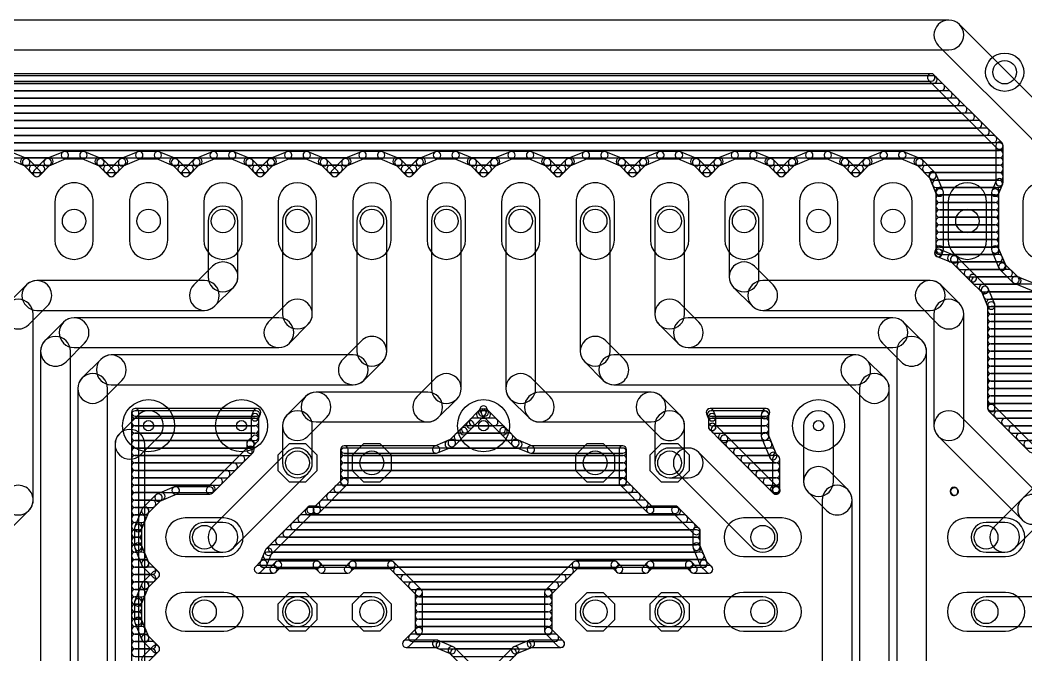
# Model space of a CAD drawing. Extents: x 43.1 to 124.6, y -1.4 to 78.4.
# Drawn here: x 70.55 to 104.86, y 38.53 to 60.2 of the extents above; entities that cross this region are included whole.
import ezdxf

# ---------------------------------------------------------------- set-up
doc = ezdxf.new("R2010")
doc.units = 0
for name, color, linetype in [('16', 175, 'CONTINUOUS'), ('17', 82, 'CONTINUOUS'), ('18', 82, 'CONTINUOUS'), ('44', 253, 'CONTINUOUS')]:
    doc.layers.add(name, color=color, linetype=linetype)

# ---------------------------------------------------------------- blocks, each defined once
blk = doc.blocks.new('LONGP100')
blk.add_lwpolyline([(-0.5, -0.5), (0.5, -0.5, 1), (0.5, 0.5), (-0.5, 0.5, 1)], format="xyb", close=True)
blk = doc.blocks.new('OCTAGONP')
blk.add_lwpolyline([(-0.5, -0.2071), (-0.5, 0.2071), (-0.2071, 0.5), (0.2071, 0.5), (0.5, 0.2071), (0.5, -0.2071), (0.2071, -0.5), (-0.2071, -0.5)], close=True)
blk = doc.blocks.new('ROUNDP')
blk.add_circle((0, 0), 0.5)
blk = doc.blocks.new('ROUNDV')
blk.add_circle((0, 0), 0.5)

msp = doc.modelspace()

# ---------------------------------------------------------------- linework, layer by layer
at = {"layer": '16'}
for points in [[(67.31, 59.182), (102.235, 59.182, 1), (102.235, 60.198), (67.31, 60.198, 1)], [(101.8758, 59.3308), (105.0508, 56.1558, 1), (105.7692, 56.8742), (102.5942, 60.0492, 1)], [(67.9097, 58.1152), (101.6353, 58.1152, 1), (101.6353, 58.3692), (67.9097, 58.3692, 1)], [(101.5455, 58.1524), (103.8724, 55.8255, 1), (104.052, 56.0051), (101.7251, 58.332, 1)], [(67.5795, 57.785), (101.9655, 57.785, 1), (101.9655, 58.039), (67.5795, 58.039, 1)], [(67.8335, 58.039), (101.7115, 58.039, 1), (101.7115, 58.293), (67.8335, 58.293, 1)], [(67.3255, 57.531), (102.2195, 57.531, 1), (102.2195, 57.785), (67.3255, 57.785, 1)], [(67.0715, 57.277), (102.4735, 57.277, 1), (102.4735, 57.531), (67.0715, 57.531, 1)], [(66.5635, 56.769), (102.9815, 56.769, 1), (102.9815, 57.023), (66.5635, 57.023, 1)], [(66.8175, 57.023), (102.7275, 57.023, 1), (102.7275, 57.277), (66.8175, 57.277, 1)], [(66.3095, 56.515), (103.2355, 56.515, 1), (103.2355, 56.769), (66.3095, 56.769, 1)], [(66.0555, 56.261), (103.4895, 56.261, 1), (103.4895, 56.515), (66.0555, 56.515, 1)], [(65.5475, 55.753), (103.9622, 55.753, 1), (103.9622, 56.007), (65.5475, 56.007, 1)], [(65.8015, 56.007), (103.7435, 56.007, 1), (103.7435, 56.261), (65.8015, 56.261, 1)], [(103.8352, 55.9153), (103.8352, 54.6635, 1), (104.0892, 54.6635), (104.0892, 55.9153, 1)], [(65.2935, 55.499), (103.9622, 55.499, 1), (103.9622, 55.753), (65.2935, 55.753, 1)], [(70.8014, 55.4625), (70.2156, 55.7051, 1), (70.1184, 55.4705), (70.7042, 55.2278, 1)], [(72.0244, 55.7051), (71.4386, 55.4625, 1), (71.5358, 55.2278), (72.1216, 55.4705, 1)], [(72.707, 55.7148), (72.073, 55.7148, 1), (72.073, 55.4608), (72.707, 55.4608, 1)], [(73.3414, 55.4625), (72.7556, 55.7051, 1), (72.6584, 55.4705), (73.2442, 55.2278, 1)], [(74.5644, 55.7051), (73.9786, 55.4625, 1), (74.0758, 55.2278), (74.6616, 55.4705, 1)], [(75.247, 55.7148), (74.613, 55.7148, 1), (74.613, 55.4608), (75.247, 55.4608, 1)], [(75.8814, 55.4625), (75.2956, 55.7051, 1), (75.1984, 55.4705), (75.7842, 55.2278, 1)], [(77.1044, 55.7051), (76.5186, 55.4625, 1), (76.6158, 55.2278), (77.2016, 55.4705, 1)], [(77.787, 55.7148), (77.153, 55.7148, 1), (77.153, 55.4608), (77.787, 55.4608, 1)], [(78.4214, 55.4625), (77.8356, 55.7051, 1), (77.7384, 55.4705), (78.3242, 55.2278, 1)], [(79.6444, 55.7051), (79.0586, 55.4625, 1), (79.1558, 55.2278), (79.7416, 55.4705, 1)], [(80.327, 55.7148), (79.693, 55.7148, 1), (79.693, 55.4608), (80.327, 55.4608, 1)], [(80.9614, 55.4625), (80.3756, 55.7051, 1), (80.2784, 55.4705), (80.8642, 55.2278, 1)], [(82.1844, 55.7051), (81.5986, 55.4625, 1), (81.6958, 55.2278), (82.2816, 55.4705, 1)], [(82.867, 55.7148), (82.233, 55.7148, 1), (82.233, 55.4608), (82.867, 55.4608, 1)], [(83.5014, 55.4625), (82.9156, 55.7051, 1), (82.8184, 55.4705), (83.4042, 55.2278, 1)], [(84.7244, 55.7051), (84.1386, 55.4625, 1), (84.2358, 55.2278), (84.8216, 55.4705, 1)], [(85.407, 55.7148), (84.773, 55.7148, 1), (84.773, 55.4608), (85.407, 55.4608, 1)], [(86.0414, 55.4625), (85.4556, 55.7051, 1), (85.3584, 55.4705), (85.9442, 55.2278, 1)], [(87.2644, 55.7051), (86.6786, 55.4625, 1), (86.7758, 55.2278), (87.3616, 55.4705, 1)], [(87.947, 55.7148), (87.313, 55.7148, 1), (87.313, 55.4608), (87.947, 55.4608, 1)], [(88.5814, 55.4625), (87.9956, 55.7051, 1), (87.8984, 55.4705), (88.4842, 55.2278, 1)], [(89.8044, 55.7051), (89.2186, 55.4625, 1), (89.3158, 55.2278), (89.9016, 55.4705, 1)], [(90.487, 55.7148), (89.853, 55.7148, 1), (89.853, 55.4608), (90.487, 55.4608, 1)], [(91.1214, 55.4625), (90.5356, 55.7051, 1), (90.4384, 55.4705), (91.0242, 55.2278, 1)], [(92.3444, 55.7051), (91.7586, 55.4625, 1), (91.8558, 55.2278), (92.4416, 55.4705, 1)], [(93.027, 55.7148), (92.393, 55.7148, 1), (92.393, 55.4608), (93.027, 55.4608, 1)], [(93.6614, 55.4625), (93.0756, 55.7051, 1), (92.9784, 55.4705), (93.5642, 55.2278, 1)], [(94.8844, 55.7051), (94.2986, 55.4625, 1), (94.3958, 55.2278), (94.9816, 55.4705, 1)], [(95.567, 55.7148), (94.933, 55.7148, 1), (94.933, 55.4608), (95.567, 55.4608, 1)], [(96.2014, 55.4625), (95.6156, 55.7051, 1), (95.5184, 55.4705), (96.1042, 55.2278, 1)], [(97.4244, 55.7051), (96.8386, 55.4625, 1), (96.9358, 55.2278), (97.5216, 55.4705, 1)], [(98.107, 55.7148), (97.473, 55.7148, 1), (97.473, 55.4608), (98.107, 55.4608, 1)], [(98.7414, 55.4625), (98.1556, 55.7051, 1), (98.0584, 55.4705), (98.6442, 55.2278, 1)], [(99.9644, 55.7051), (99.3786, 55.4625, 1), (99.4758, 55.2278), (100.0616, 55.4705, 1)], [(100.647, 55.7148), (100.013, 55.7148, 1), (100.013, 55.4608), (100.647, 55.4608, 1)], [(101.2814, 55.4625), (100.6956, 55.7051, 1), (100.5984, 55.4705), (101.1842, 55.2278, 1)], [(70.688, 55.245), (71.552, 55.245, 1), (71.552, 55.499), (70.688, 55.499, 1)], [(71.2098, 55.0678), (70.8426, 55.435, 1), (70.663, 55.2554), (71.0302, 54.8882, 1)], [(71.3974, 55.435), (71.0302, 55.0678, 1), (71.2098, 54.8882), (71.577, 55.2554, 1)], [(73.228, 55.245), (74.092, 55.245, 1), (74.092, 55.499), (73.228, 55.499, 1)], [(73.7498, 55.0678), (73.3826, 55.435, 1), (73.203, 55.2554), (73.5702, 54.8882, 1)], [(73.9374, 55.435), (73.5702, 55.0678, 1), (73.7498, 54.8882), (74.117, 55.2554, 1)], [(75.768, 55.245), (76.632, 55.245, 1), (76.632, 55.499), (75.768, 55.499, 1)], [(76.2898, 55.0678), (75.9226, 55.435, 1), (75.743, 55.2554), (76.1102, 54.8882, 1)], [(76.4774, 55.435), (76.1102, 55.0678, 1), (76.2898, 54.8882), (76.657, 55.2554, 1)], [(78.308, 55.245), (79.172, 55.245, 1), (79.172, 55.499), (78.308, 55.499, 1)], [(78.8298, 55.0678), (78.4626, 55.435, 1), (78.283, 55.2554), (78.6502, 54.8882, 1)], [(79.0174, 55.435), (78.6502, 55.0678, 1), (78.8298, 54.8882), (79.197, 55.2554, 1)], [(80.848, 55.245), (81.712, 55.245, 1), (81.712, 55.499), (80.848, 55.499, 1)], [(81.3698, 55.0678), (81.0026, 55.435, 1), (80.823, 55.2554), (81.1902, 54.8882, 1)], [(81.5574, 55.435), (81.1902, 55.0678, 1), (81.3698, 54.8882), (81.737, 55.2554, 1)], [(83.388, 55.245), (84.252, 55.245, 1), (84.252, 55.499), (83.388, 55.499, 1)], [(83.9098, 55.0678), (83.5426, 55.435, 1), (83.363, 55.2554), (83.7302, 54.8882, 1)], [(84.0974, 55.435), (83.7302, 55.0678, 1), (83.9098, 54.8882), (84.277, 55.2554, 1)], [(85.928, 55.245), (86.792, 55.245, 1), (86.792, 55.499), (85.928, 55.499, 1)], [(86.4498, 55.0678), (86.0826, 55.435, 1), (85.903, 55.2554), (86.2702, 54.8882, 1)], [(86.6374, 55.435), (86.2702, 55.0678, 1), (86.4498, 54.8882), (86.817, 55.2554, 1)], [(88.468, 55.245), (89.332, 55.245, 1), (89.332, 55.499), (88.468, 55.499, 1)], [(88.9898, 55.0678), (88.6226, 55.435, 1), (88.443, 55.2554), (88.8102, 54.8882, 1)], [(89.1774, 55.435), (88.8102, 55.0678, 1), (88.9898, 54.8882), (89.357, 55.2554, 1)], [(91.008, 55.245), (91.872, 55.245, 1), (91.872, 55.499), (91.008, 55.499, 1)], [(91.5298, 55.0678), (91.1626, 55.435, 1), (90.983, 55.2554), (91.3502, 54.8882, 1)], [(91.7174, 55.435), (91.3502, 55.0678, 1), (91.5298, 54.8882), (91.897, 55.2554, 1)], [(93.548, 55.245), (94.412, 55.245, 1), (94.412, 55.499), (93.548, 55.499, 1)], [(94.0698, 55.0678), (93.7026, 55.435, 1), (93.523, 55.2554), (93.8902, 54.8882, 1)], [(94.2574, 55.435), (93.8902, 55.0678, 1), (94.0698, 54.8882), (94.437, 55.2554, 1)], [(96.088, 55.245), (96.952, 55.245, 1), (96.952, 55.499), (96.088, 55.499, 1)], [(96.6098, 55.0678), (96.2426, 55.435, 1), (96.063, 55.2554), (96.4302, 54.8882, 1)], [(96.7974, 55.435), (96.4302, 55.0678, 1), (96.6098, 54.8882), (96.977, 55.2554, 1)], [(98.628, 55.245), (99.492, 55.245, 1), (99.492, 55.499), (98.628, 55.499, 1)], [(99.1498, 55.0678), (98.7826, 55.435, 1), (98.603, 55.2554), (98.9702, 54.8882, 1)], [(99.3374, 55.435), (98.9702, 55.0678, 1), (99.1498, 54.8882), (99.517, 55.2554, 1)], [(101.168, 55.245), (103.9622, 55.245, 1), (103.9622, 55.499), (101.168, 55.499, 1)], [(101.771, 54.9866), (101.3226, 55.435, 1), (101.143, 55.2554), (101.5914, 54.807, 1)], [(70.98, 54.991), (71.26, 54.991, 1), (71.26, 55.245), (70.98, 55.245, 1)], [(73.52, 54.991), (73.8, 54.991, 1), (73.8, 55.245), (73.52, 55.245, 1)], [(76.06, 54.991), (76.34, 54.991, 1), (76.34, 55.245), (76.06, 55.245, 1)], [(78.6, 54.991), (78.88, 54.991, 1), (78.88, 55.245), (78.6, 55.245, 1)], [(81.14, 54.991), (81.42, 54.991, 1), (81.42, 55.245), (81.14, 55.245, 1)], [(83.68, 54.991), (83.96, 54.991, 1), (83.96, 55.245), (83.68, 55.245, 1)], [(86.22, 54.991), (86.5, 54.991, 1), (86.5, 55.245), (86.22, 55.245, 1)], [(88.76, 54.991), (89.04, 54.991, 1), (89.04, 55.245), (88.76, 55.245, 1)], [(91.3, 54.991), (91.58, 54.991, 1), (91.58, 55.245), (91.3, 55.245, 1)], [(93.84, 54.991), (94.12, 54.991, 1), (94.12, 55.245), (93.84, 55.245, 1)], [(96.38, 54.991), (96.66, 54.991, 1), (96.66, 55.245), (96.38, 55.245, 1)], [(98.92, 54.991), (99.2, 54.991, 1), (99.2, 55.245), (98.92, 55.245, 1)], [(101.46, 54.991), (103.9622, 54.991, 1), (103.9622, 55.245), (101.46, 55.245, 1)], [(102.0411, 54.3596), (101.7985, 54.9454, 1), (101.5638, 54.8482), (101.8065, 54.2624, 1)], [(101.6947, 54.737), (103.9622, 54.737, 1), (103.9622, 54.991), (101.6947, 54.991, 1)], [(101.8, 54.483), (103.94, 54.483, 1), (103.94, 54.737), (101.8, 54.737, 1)], [(103.8449, 54.7121), (103.6989, 54.3596, 1), (103.9335, 54.2624), (104.0795, 54.6149, 1)], [(101.9052, 54.229), (103.8348, 54.229, 1), (103.8348, 54.483), (101.9052, 54.483, 1)], [(102.0508, 52.369), (102.0508, 54.311, 1), (101.7968, 54.311), (101.7968, 52.369, 1)], [(101.9238, 53.975), (103.8162, 53.975, 1), (103.8162, 54.229), (101.9238, 54.229, 1)], [(103.6892, 54.311), (103.6892, 52.369, 1), (103.9432, 52.369), (103.9432, 54.311, 1)], [(101.9238, 53.721), (103.8162, 53.721, 1), (103.8162, 53.975), (101.9238, 53.975, 1)], [(76.962, 53.34), (76.962, 51.435, 1), (77.978, 51.435), (77.978, 53.34, 1)], [(79.502, 53.34), (79.502, 50.165, 1), (80.518, 50.165), (80.518, 53.34, 1)], [(83.058, 48.895), (83.058, 53.34, 1), (82.042, 53.34), (82.042, 48.895, 1)], [(85.598, 47.625), (85.598, 53.34, 1), (84.582, 53.34), (84.582, 47.625, 1)], [(87.122, 53.34), (87.122, 47.625, 1), (88.138, 47.625), (88.138, 53.34, 1)], [(89.662, 53.34), (89.662, 48.895, 1), (90.678, 48.895), (90.678, 53.34, 1)], [(92.202, 53.34), (92.202, 50.165, 1), (93.218, 50.165), (93.218, 53.34, 1)], [(94.742, 53.34), (94.742, 51.435, 1), (95.758, 51.435), (95.758, 53.34, 1)], [(101.9238, 53.467), (103.8162, 53.467, 1), (103.8162, 53.721), (101.9238, 53.721, 1)], [(101.9238, 53.213), (103.8162, 53.213, 1), (103.8162, 53.467), (101.9238, 53.467, 1)], [(101.9238, 52.959), (103.8162, 52.959, 1), (103.8162, 53.213), (101.9238, 53.213, 1)], [(101.9238, 52.705), (103.8162, 52.705, 1), (103.8162, 52.959), (101.9238, 52.959, 1)], [(101.9238, 52.451), (103.8162, 52.451, 1), (103.8162, 52.705), (101.9238, 52.705, 1)], [(101.9909, 52.1992), (102.0411, 52.3204, 1), (101.8065, 52.4176), (101.7563, 52.2964, 1)], [(101.888, 52.3748), (101.8736, 52.3748, 1), (101.8736, 52.1208), (101.888, 52.1208, 1)], [(102.4687, 52.1447), (101.9366, 52.3651, 1), (101.8394, 52.1305), (102.3715, 51.9101, 1)], [(101.9052, 52.197), (103.8348, 52.197, 1), (103.8348, 52.451), (101.9052, 52.451, 1)], [(102.3172, 51.943), (103.94, 51.943, 1), (103.94, 52.197), (102.3172, 52.197, 1)], [(103.6989, 52.3204), (103.9415, 51.7346, 1), (104.1762, 51.8318), (103.9335, 52.4176, 1)], [(77.1108, 51.7942), (76.4758, 51.1592, 1), (77.1942, 50.4408), (77.8292, 51.0758, 1)], [(94.8908, 51.0758), (95.5258, 50.4408, 1), (96.2442, 51.1592), (95.6092, 51.7942, 1)], [(103.1449, 51.4822), (102.5099, 52.1172, 1), (102.3303, 51.9376), (102.9653, 51.3026, 1)], [(102.6315, 51.689), (104.0452, 51.689, 1), (104.0452, 51.943), (102.6315, 51.943, 1)], [(103.969, 51.6934), (104.4174, 51.245, 1), (104.597, 51.4246), (104.1486, 51.873, 1)], [(102.8855, 51.435), (104.28, 51.435, 1), (104.28, 51.689), (102.8855, 51.689, 1)], [(103.5522, 51.0749), (103.1449, 51.4822, 1), (102.9653, 51.3026), (103.3726, 50.8953, 1)], [(70.7608, 51.1592), (70.1258, 50.5242, 1), (70.8442, 49.8058), (71.4792, 50.4408, 1)], [(76.835, 51.308), (71.12, 51.308, 1), (71.12, 50.292), (76.835, 50.292, 1)], [(95.885, 50.292), (101.6, 50.292, 1), (101.6, 51.308), (95.885, 51.308, 1)], [(101.2408, 50.4408), (101.8758, 49.8058, 1), (102.5942, 50.5242), (101.9592, 51.1592, 1)], [(103.1395, 51.181), (104.572, 51.181, 1), (104.572, 51.435), (103.1395, 51.435, 1)], [(103.3935, 50.927), (106.5022, 50.927, 1), (106.5022, 51.181), (103.3935, 51.181, 1)], [(104.4586, 51.2175), (105.0444, 50.9749, 1), (105.1416, 51.2095), (104.5558, 51.4522, 1)], [(103.8001, 50.5016), (103.5797, 51.0337, 1), (103.3451, 50.9365), (103.5655, 50.4044, 1)], [(103.5391, 50.673), (106.5022, 50.673, 1), (106.5022, 50.927), (103.5391, 50.927, 1)], [(69.977, 50.165), (69.977, 43.815, 1), (70.993, 43.815), (70.993, 50.165, 1)], [(79.6508, 50.5242), (79.0158, 49.8892, 1), (79.7342, 49.1708), (80.3692, 49.8058, 1)], [(92.3508, 49.8058), (92.9858, 49.1708, 1), (93.7042, 49.8892), (93.0692, 50.5242, 1)], [(101.727, 50.165), (101.727, 46.355, 1), (102.743, 46.355), (102.743, 50.165, 1)], [(103.6443, 50.419), (106.3914, 50.419, 1), (106.3914, 50.673), (103.6443, 50.673, 1)], [(103.8098, 46.9547), (103.8098, 50.453, 1), (103.5558, 50.453), (103.5558, 46.9547, 1)], [(103.6828, 50.165), (106.2862, 50.165, 1), (106.2862, 50.419), (103.6828, 50.419, 1)], [(103.6828, 49.911), (106.1809, 49.911, 1), (106.1809, 50.165), (103.6828, 50.165, 1)], [(72.0308, 49.8892), (71.3958, 49.2542, 1), (72.1142, 48.5358), (72.7492, 49.1708, 1)], [(79.375, 50.038), (72.39, 50.038, 1), (72.39, 49.022), (79.375, 49.022, 1)], [(93.345, 49.022), (100.33, 49.022, 1), (100.33, 50.038), (93.345, 50.038, 1)], [(99.9708, 49.1708), (100.6058, 48.5358, 1), (101.3242, 49.2542), (100.6892, 49.8892, 1)], [(103.6828, 49.657), (106.1212, 49.657, 1), (106.1212, 49.911), (103.6828, 49.911, 1)], [(103.6828, 49.403), (106.1212, 49.403, 1), (106.1212, 49.657), (103.6828, 49.657, 1)], [(71.247, 48.895), (71.247, 27.94, 1), (72.263, 27.94), (72.263, 48.895, 1)], [(82.2742, 47.9008), (82.9092, 48.5358, 1), (82.1908, 49.2542), (81.5558, 48.6192, 1)], [(89.8108, 48.5358), (90.4458, 47.9008, 1), (91.1642, 48.6192), (90.5292, 49.2542, 1)], [(100.457, 48.895), (100.457, 27.94, 1), (101.473, 27.94), (101.473, 48.895, 1)], [(103.6828, 49.149), (106.1212, 49.149, 1), (106.1212, 49.403), (103.6828, 49.403, 1)], [(103.6828, 48.895), (106.1809, 48.895, 1), (106.1809, 49.149), (103.6828, 49.149, 1)], [(73.3842, 47.2658), (74.0192, 47.9008, 1), (73.3008, 48.6192), (72.6658, 47.9842, 1)], [(73.66, 47.752), (81.915, 47.752, 1), (81.915, 48.768), (73.66, 48.768, 1)], [(90.805, 47.752), (99.06, 47.752, 1), (99.06, 48.768), (90.805, 48.768, 1)], [(98.7008, 47.9008), (99.3358, 47.2658, 1), (100.0542, 47.9842), (99.4192, 48.6192, 1)], [(103.6828, 48.641), (106.2862, 48.641, 1), (106.2862, 48.895), (103.6828, 48.895, 1)], [(103.6828, 48.387), (106.3914, 48.387, 1), (106.3914, 48.641), (103.6828, 48.641, 1)], [(103.6828, 48.133), (106.6337, 48.133, 1), (106.6337, 48.387), (103.6828, 48.387, 1)], [(73.533, 27.94), (73.533, 47.625, 1), (72.517, 47.625), (72.517, 27.94, 1)], [(84.8142, 46.6308), (85.4492, 47.2658, 1), (84.7308, 47.9842), (84.0958, 47.3492, 1)], [(87.2708, 47.2658), (87.9058, 46.6308, 1), (88.6242, 47.3492), (87.9892, 47.9842, 1)], [(99.187, 47.625), (99.187, 27.94, 1), (100.203, 27.94), (100.203, 47.625, 1)], [(103.6828, 47.879), (106.8877, 47.879, 1), (106.8877, 48.133), (103.6828, 48.133, 1)], [(103.6828, 47.625), (107.4636, 47.625, 1), (107.4636, 47.879), (103.6828, 47.879, 1)], [(80.3692, 45.9958), (81.0042, 46.6308, 1), (80.2858, 47.3492), (79.6508, 46.7142, 1)], [(80.645, 46.482), (84.455, 46.482, 1), (84.455, 47.498), (80.645, 47.498, 1)], [(88.265, 46.482), (92.075, 46.482, 1), (92.075, 47.498), (88.265, 47.498, 1)], [(91.7158, 46.6308), (92.3508, 45.9958, 1), (93.0692, 46.7142), (92.4342, 47.3492, 1)], [(103.6828, 47.371), (111.471, 47.371, 1), (111.471, 47.625), (103.6828, 47.625, 1)], [(103.6828, 47.117), (110.956, 47.117, 1), (110.956, 47.371), (103.6828, 47.371, 1)], [(86.4347, 46.7563), (86.4773, 46.8592, 1), (86.2427, 46.9564), (86.2001, 46.8535, 1)], [(86.2427, 46.8592), (86.2853, 46.7563, 1), (86.5199, 46.8535), (86.4773, 46.9564, 1)], [(103.6828, 46.863), (110.702, 46.863, 1), (110.702, 47.117), (103.6828, 47.117, 1)], [(105.1696, 45.6475), (103.7726, 47.0445, 1), (103.593, 46.8649), (104.99, 45.4679, 1)], [(74.6542, 45.3608), (75.2892, 45.9958, 1), (74.5708, 46.7142), (73.9358, 46.0792, 1)], [(74.5998, 28.7528), (74.5998, 46.8122, 1), (74.3458, 46.8122), (74.3458, 28.7528, 1)], [(74.4728, 46.6852), (78.6323, 46.6852, 1), (78.6323, 46.9392), (74.4728, 46.9392, 1)], [(74.4728, 46.609), (78.6007, 46.609, 1), (78.6007, 46.863), (74.4728, 46.863, 1)], [(78.515, 46.8608), (78.4449, 46.6916, 1), (78.6795, 46.5944), (78.7496, 46.7636, 1)], [(78.4352, 46.643), (78.4352, 45.9002, 1), (78.6892, 45.9002), (78.6892, 46.643, 1)], [(80.518, 45.085), (80.518, 46.355, 1), (79.502, 46.355), (79.502, 45.085, 1)], [(85.9999, 46.3078), (86.4072, 46.7151, 1), (86.2276, 46.8947), (85.8203, 46.4874, 1)], [(86.2485, 46.609), (86.4715, 46.609, 1), (86.4715, 46.863), (86.2485, 46.863, 1)], [(86.3128, 46.7151), (86.9478, 46.0801, 1), (87.1274, 46.2597), (86.4924, 46.8947, 1)], [(92.202, 46.355), (92.202, 45.085, 1), (93.218, 45.085), (93.218, 46.355, 1)], [(94.2751, 46.6916), (94.205, 46.8608, 1), (93.9704, 46.7636), (94.0405, 46.5944, 1)], [(94.0877, 46.6852), (95.9999, 46.6852, 1), (95.9999, 46.9392), (94.0877, 46.9392, 1)], [(94.1193, 46.609), (95.9683, 46.609, 1), (95.9683, 46.863), (94.1193, 46.863, 1)], [(94.2848, 46.3154), (94.2848, 46.643, 1), (94.0308, 46.643), (94.0308, 46.3154, 1)], [(95.8826, 46.8608), (95.8439, 46.7674, 1), (96.0785, 46.6702), (96.1172, 46.7636, 1)], [(95.8342, 46.7188), (95.8342, 45.9912, 1), (96.0882, 45.9912), (96.0882, 46.7188, 1)], [(98.298, 44.45), (98.298, 46.355, 1), (97.282, 46.355), (97.282, 44.45, 1)], [(101.8758, 45.9958), (104.7333, 43.1383, 1), (105.4517, 43.8567), (102.5942, 46.7142, 1)], [(103.9015, 46.609), (110.4766, 46.609, 1), (110.4766, 46.863), (103.9015, 46.863, 1)], [(74.4728, 46.355), (78.5622, 46.355, 1), (78.5622, 46.609), (74.4728, 46.609, 1)], [(74.4728, 46.101), (78.5622, 46.101, 1), (78.5622, 46.355), (74.4728, 46.355, 1)], [(85.7722, 46.0801), (85.9999, 46.3078, 1), (85.8203, 46.4874), (85.5926, 46.2597, 1)], [(85.7405, 46.101), (86.9795, 46.101, 1), (86.9795, 46.355), (85.7405, 46.355, 1)], [(85.9945, 46.355), (86.7255, 46.355, 1), (86.7255, 46.609), (85.9945, 46.609, 1)], [(94.1578, 46.355), (95.9612, 46.355, 1), (95.9612, 46.609), (94.1578, 46.609, 1)], [(94.2137, 46.4297), (94.2064, 46.4328, 1), (94.1092, 46.1981), (94.1165, 46.195, 1)], [(94.6622, 45.9949), (94.2549, 46.4022, 1), (94.0753, 46.2226), (94.4826, 45.8153, 1)], [(94.2495, 46.101), (95.9612, 46.101, 1), (95.9612, 46.355), (94.2495, 46.355, 1)], [(104.1555, 46.355), (105.814, 46.355, 1), (105.814, 46.609), (104.1555, 46.609, 1)], [(104.4095, 46.101), (105.56, 46.101, 1), (105.56, 46.355), (104.4095, 46.355, 1)], [(74.803, 36.195), (74.803, 45.72, 1), (73.787, 45.72), (73.787, 36.195, 1)], [(74.4728, 45.847), (78.5622, 45.847, 1), (78.5622, 46.101), (74.4728, 46.101, 1)], [(78.4724, 45.99), (78.32, 45.8376, 1), (78.4996, 45.658), (78.652, 45.8104, 1)], [(85.3649, 45.6728), (85.7722, 46.0801, 1), (85.5926, 46.2597), (85.1853, 45.8524, 1)], [(85.4865, 45.847), (87.2335, 45.847, 1), (87.2335, 46.101), (85.4865, 46.101, 1)], [(86.9478, 46.0801), (87.3551, 45.6728, 1), (87.5347, 45.8524), (87.1274, 46.2597, 1)], [(94.5035, 45.847), (95.9683, 45.847, 1), (95.9683, 46.101), (94.5035, 46.101, 1)], [(96.4221, 44.235), (94.6622, 45.9949, 1), (94.4826, 45.8153), (96.2425, 44.0554, 1)], [(95.8439, 45.9426), (96.1223, 45.2705, 1), (96.357, 45.3677), (96.0785, 46.0398, 1)], [(104.6635, 45.847), (105.306, 45.847, 1), (105.306, 46.101), (104.6635, 46.101, 1)], [(74.4728, 45.593), (78.4098, 45.593, 1), (78.4098, 45.847), (74.4728, 45.847, 1)], [(78.32, 45.6221), (76.9329, 44.235, 1), (77.1125, 44.0554), (78.4996, 45.4425, 1)], [(78.2828, 45.7478), (78.2828, 45.5323, 1), (78.5368, 45.5323), (78.5368, 45.7478, 1)], [(81.7372, 44.4222), (81.7372, 45.5422, 1), (81.4832, 45.5422), (81.4832, 44.4222, 1)], [(81.6102, 45.4152), (84.743, 45.4152, 1), (84.743, 45.6692), (81.6102, 45.6692, 1)], [(84.7916, 45.4249), (85.3237, 45.6453, 1), (85.2265, 45.8799), (84.6944, 45.6595, 1)], [(85.1722, 45.593), (87.5478, 45.593, 1), (87.5478, 45.847), (85.1722, 45.847, 1)], [(87.3963, 45.6453), (87.9284, 45.4249, 1), (88.0256, 45.6595), (87.4935, 45.8799, 1)], [(87.977, 45.4152), (91.1098, 45.4152, 1), (91.1098, 45.6692), (87.977, 45.6692, 1)], [(90.9828, 45.5422), (90.9828, 44.4222, 1), (91.2368, 44.4222), (91.2368, 45.5422, 1)], [(94.7575, 45.593), (96.0735, 45.593, 1), (96.0735, 45.847), (94.7575, 45.847, 1)], [(104.9175, 45.593), (105.0798, 45.593, 1), (105.0798, 45.847), (104.9175, 45.847, 1)], [(74.4728, 45.339), (78.3435, 45.339, 1), (78.3435, 45.593), (74.4728, 45.593, 1)], [(74.4728, 45.085), (78.0895, 45.085, 1), (78.0895, 45.339), (74.4728, 45.339, 1)], [(77.8292, 42.1858), (80.3692, 44.7258, 1), (79.6508, 45.4442), (77.1108, 42.9042, 1)], [(81.6102, 45.339), (91.1098, 45.339, 1), (91.1098, 45.593), (81.6102, 45.593, 1)], [(81.6102, 45.085), (91.1098, 45.085, 1), (91.1098, 45.339), (81.6102, 45.339, 1)], [(93.345, 45.593), (92.71, 45.593, 1), (92.71, 44.577), (93.345, 44.577, 1)], [(96.2442, 42.9042), (93.7042, 45.4442, 1), (92.9858, 44.7258), (95.5258, 42.1858, 1)], [(95.0115, 45.339), (96.1788, 45.339, 1), (96.1788, 45.593), (95.0115, 45.593, 1)], [(95.2655, 45.085), (96.3422, 45.085, 1), (96.3422, 45.339), (95.2655, 45.339, 1)], [(96.1498, 45.2293), (96.2524, 45.1267, 1), (96.432, 45.3063), (96.3294, 45.4089, 1)], [(96.2152, 45.2165), (96.2152, 44.162, 1), (96.4692, 44.162), (96.4692, 45.2165, 1)], [(105.4517, 43.1383), (107.0392, 44.7258, 1), (106.3208, 45.4442), (104.7333, 43.8567, 1)], [(74.4728, 44.831), (77.8355, 44.831, 1), (77.8355, 45.085), (74.4728, 45.085, 1)], [(81.6102, 44.831), (91.1098, 44.831, 1), (91.1098, 45.085), (81.6102, 45.085, 1)], [(95.5195, 44.831), (96.3422, 44.831, 1), (96.3422, 45.085), (95.5195, 45.085, 1)], [(98.7842, 44.1742), (98.1492, 44.8092, 1), (97.4308, 44.0908), (98.0658, 43.4558, 1)], [(74.4728, 44.577), (77.5815, 44.577, 1), (77.5815, 44.831), (74.4728, 44.831, 1)], [(81.6102, 44.577), (91.1098, 44.577, 1), (91.1098, 44.831), (81.6102, 44.831, 1)], [(95.7735, 44.577), (96.3422, 44.577, 1), (96.3422, 44.831), (95.7735, 44.831, 1)], [(70.1258, 44.1742), (68.8558, 42.9042, 1), (69.5742, 42.1858), (70.8442, 43.4558, 1)], [(74.4728, 44.323), (77.3275, 44.323, 1), (77.3275, 44.577), (74.4728, 44.577, 1)], [(74.4728, 44.069), (77.0735, 44.069, 1), (77.0735, 44.323), (74.4728, 44.323, 1)], [(75.8077, 44.2625), (75.2196, 44.0189, 1), (75.3168, 43.7842), (75.9049, 44.0279, 1)], [(77.0227, 44.2722), (75.8563, 44.2722, 1), (75.8563, 44.0182), (77.0227, 44.0182, 1)], [(80.7626, 43.395), (81.7, 44.3324, 1), (81.5204, 44.512), (80.583, 43.5746, 1)], [(81.384, 44.069), (91.336, 44.069, 1), (91.336, 44.323), (81.384, 44.323, 1)], [(81.6102, 44.323), (91.1098, 44.323, 1), (91.1098, 44.577), (81.6102, 44.577, 1)], [(91.02, 44.3324), (91.9574, 43.395, 1), (92.137, 43.5746), (91.1996, 44.512, 1)], [(96.0275, 44.323), (96.3422, 44.323, 1), (96.3422, 44.577), (96.0275, 44.577, 1)], [(96.2815, 44.069), (96.3422, 44.069, 1), (96.3422, 44.323), (96.2815, 44.323, 1)], [(96.3492, 44.2722), (96.3323, 44.2722, 1), (96.3323, 44.0182), (96.3492, 44.0182, 1)], [(96.2249, 44.1134), (96.2318, 44.0966, 1), (96.4665, 44.1938), (96.4595, 44.2106, 1)], [(98.933, 35.56), (98.933, 43.815, 1), (97.917, 43.815), (97.917, 35.56, 1)], [(74.4728, 43.815), (75.3657, 43.815, 1), (75.3657, 44.069), (74.4728, 44.069, 1)], [(75.1784, 43.9914), (74.7282, 43.5412, 1), (74.9078, 43.3616), (75.358, 43.8118, 1)], [(81.13, 43.815), (91.59, 43.815, 1), (91.59, 44.069), (81.13, 44.069, 1)], [(102.5398, 44.0982), (102.5398, 44.1297, 1), (102.2858, 44.1297), (102.2858, 44.0982, 1)], [(102.323, 44.0399), (102.3453, 44.0176, 1), (102.5249, 44.1972), (102.5026, 44.2195, 1)], [(102.3865, 44.2247), (102.3642, 44.2155, 1), (102.4614, 43.9809), (102.4837, 43.9901, 1)], [(104.4992, 42.1858), (105.4517, 43.1383, 1), (104.7333, 43.8567), (103.7808, 42.9042, 1)], [(74.4728, 43.561), (75.0546, 43.561, 1), (75.0546, 43.815), (74.4728, 43.815, 1)], [(79.1121, 41.96), (80.5471, 43.395, 1), (80.3675, 43.5746), (78.9325, 42.1396, 1)], [(80.4573, 43.3578), (80.6728, 43.3578, 1), (80.6728, 43.6118), (80.4573, 43.6118, 1)], [(80.876, 43.561), (91.844, 43.561, 1), (91.844, 43.815), (80.876, 43.815, 1)], [(92.0472, 43.3578), (92.8977, 43.3578, 1), (92.8977, 43.6118), (92.0472, 43.6118, 1)], [(92.8079, 43.395), (93.5346, 42.6683, 1), (93.7142, 42.8479), (92.9875, 43.5746, 1)], [(74.4728, 43.307), (74.8108, 43.307, 1), (74.8108, 43.561), (74.4728, 43.561, 1)], [(74.4728, 43.053), (74.7056, 43.053, 1), (74.7056, 43.307), (74.4728, 43.307, 1)], [(74.7007, 43.5), (74.4571, 42.9119, 1), (74.6917, 42.8147), (74.9353, 43.4028, 1)], [(80.1525, 43.053), (93.2025, 43.053, 1), (93.2025, 43.307), (80.1525, 43.307, 1)], [(80.4065, 43.307), (92.9485, 43.307, 1), (92.9485, 43.561), (80.4065, 43.561, 1)], [(74.4728, 42.799), (74.6004, 42.799, 1), (74.6004, 43.053), (74.4728, 43.053, 1)], [(74.4474, 42.8633), (74.4474, 42.2267, 1), (74.7014, 42.2267), (74.7014, 42.8633, 1)], [(76.835, 42.037), (77.47, 42.037, 1), (77.47, 43.053), (76.835, 43.053, 1)], [(79.8985, 42.799), (93.4565, 42.799, 1), (93.4565, 43.053), (79.8985, 43.053, 1)], [(103.505, 42.037), (104.14, 42.037, 1), (104.14, 43.053), (103.505, 43.053, 1)], [(74.4728, 42.545), (74.5744, 42.545, 1), (74.5744, 42.799), (74.4728, 42.799, 1)], [(79.6445, 42.545), (93.6244, 42.545, 1), (93.6244, 42.799), (79.6445, 42.799, 1)], [(93.4974, 42.7581), (93.4974, 42.2267, 1), (93.7514, 42.2267), (93.7514, 42.7581, 1)], [(74.4728, 42.291), (74.5744, 42.291, 1), (74.5744, 42.545), (74.4728, 42.545, 1)], [(74.4728, 42.037), (74.6004, 42.037, 1), (74.6004, 42.291), (74.4728, 42.291, 1)], [(74.4571, 42.1781), (74.7007, 41.59, 1), (74.9353, 41.6872), (74.6917, 42.2753, 1)], [(79.1365, 42.037), (93.6504, 42.037, 1), (93.6504, 42.291), (79.1365, 42.291, 1)], [(79.3905, 42.291), (93.6244, 42.291, 1), (93.6244, 42.545), (79.3905, 42.545, 1)], [(93.5071, 42.1781), (93.7507, 41.59, 1), (93.9853, 41.6872), (93.7417, 42.2753, 1)], [(74.4728, 41.783), (74.7056, 41.783, 1), (74.7056, 42.037), (74.4728, 42.037, 1)], [(78.9693, 41.59), (79.1397, 42.0012, 1), (78.905, 42.0984), (78.7346, 41.6872, 1)], [(78.9644, 41.783), (93.7556, 41.783, 1), (93.7556, 42.037), (78.9644, 42.037, 1)], [(74.4728, 41.529), (74.8108, 41.529, 1), (74.8108, 41.783), (74.4728, 41.783, 1)], [(74.4728, 41.275), (75.0546, 41.275, 1), (75.0546, 41.529), (74.4728, 41.529, 1)], [(74.7282, 41.5488), (75.0918, 41.1852, 1), (75.2714, 41.3648), (74.9078, 41.7284, 1)], [(78.756, 41.363), (78.9418, 41.5488, 1), (78.7622, 41.7284), (78.5764, 41.5426, 1)], [(79.1948, 41.5798), (78.6662, 41.5798, 1), (78.6662, 41.3258), (79.1948, 41.3258, 1)], [(78.8592, 41.529), (93.8608, 41.529, 1), (93.8608, 41.783), (78.8592, 41.783, 1)], [(79.2574, 41.695), (79.105, 41.5426, 1), (79.2846, 41.363), (79.437, 41.5154, 1)], [(80.6728, 41.7322), (79.3472, 41.7322, 1), (79.3472, 41.4782), (80.6728, 41.4782, 1)], [(80.915, 41.5426), (80.7626, 41.695, 1), (80.583, 41.5154), (80.7354, 41.363, 1)], [(81.7348, 41.5798), (80.8252, 41.5798, 1), (80.8252, 41.3258), (81.7348, 41.3258, 1)], [(81.7974, 41.695), (81.645, 41.5426, 1), (81.8246, 41.363), (81.977, 41.5154, 1)], [(83.2128, 41.7322), (81.8872, 41.7322, 1), (81.8872, 41.4782), (83.2128, 41.4782, 1)], [(84.24, 40.7576), (83.3026, 41.695, 1), (83.123, 41.5154), (84.0604, 40.578, 1)], [(83.416, 41.275), (89.304, 41.275, 1), (89.304, 41.529), (83.416, 41.529, 1)], [(89.4174, 41.695), (88.48, 40.7576, 1), (88.6596, 40.578), (89.597, 41.5154, 1)], [(90.8328, 41.7322), (89.5072, 41.7322, 1), (89.5072, 41.4782), (90.8328, 41.4782, 1)], [(91.075, 41.5426), (90.9226, 41.695, 1), (90.743, 41.5154), (90.8954, 41.363, 1)], [(91.8948, 41.5798), (90.9852, 41.5798, 1), (90.9852, 41.3258), (91.8948, 41.3258, 1)], [(91.9574, 41.695), (91.805, 41.5426, 1), (91.9846, 41.363), (92.137, 41.5154, 1)], [(93.3728, 41.7322), (92.0472, 41.7322, 1), (92.0472, 41.4782), (93.3728, 41.4782, 1)], [(93.615, 41.5426), (93.4626, 41.695, 1), (93.283, 41.5154), (93.4354, 41.363, 1)], [(94.0538, 41.5798), (93.5252, 41.5798, 1), (93.5252, 41.3258), (94.0538, 41.3258, 1)], [(93.7782, 41.5488), (93.964, 41.363, 1), (94.1436, 41.5426), (93.9578, 41.7284, 1)], [(74.4728, 41.021), (75.0546, 41.021, 1), (75.0546, 41.275), (74.4728, 41.275, 1)], [(75.0918, 41.3648), (74.7282, 41.0012, 1), (74.9078, 40.8216), (75.2714, 41.1852, 1)], [(83.67, 41.021), (89.05, 41.021, 1), (89.05, 41.275), (83.67, 41.275, 1)], [(74.4728, 40.767), (74.8108, 40.767, 1), (74.8108, 41.021), (74.4728, 41.021, 1)], [(74.7007, 40.96), (74.4571, 40.3719, 1), (74.6917, 40.2747), (74.9353, 40.8628, 1)], [(83.924, 40.767), (88.796, 40.767, 1), (88.796, 41.021), (83.924, 41.021, 1)], [(74.4728, 40.513), (74.7056, 40.513, 1), (74.7056, 40.767), (74.4728, 40.767, 1)], [(74.4728, 40.259), (74.6004, 40.259, 1), (74.6004, 40.513), (74.4728, 40.513, 1)], [(76.835, 39.497), (80.01, 39.497, 1), (80.01, 40.513), (76.835, 40.513, 1)], [(80.01, 39.497), (82.55, 39.497, 1), (82.55, 40.513), (80.01, 40.513, 1)], [(84.2772, 39.3422), (84.2772, 40.6678, 1), (84.0232, 40.6678), (84.0232, 39.3422, 1)], [(84.1502, 40.513), (88.5698, 40.513, 1), (88.5698, 40.767), (84.1502, 40.767, 1)], [(84.1502, 40.259), (88.5698, 40.259, 1), (88.5698, 40.513), (84.1502, 40.513, 1)], [(88.4428, 40.6678), (88.4428, 39.3422, 1), (88.6968, 39.3422), (88.6968, 40.6678, 1)], [(92.71, 40.513), (90.17, 40.513, 1), (90.17, 39.497), (92.71, 39.497, 1)], [(95.885, 40.513), (92.71, 40.513, 1), (92.71, 39.497), (95.885, 39.497, 1)], [(103.505, 39.497), (106.68, 39.497, 1), (106.68, 40.513), (103.505, 40.513, 1)], [(74.4728, 40.005), (74.5744, 40.005, 1), (74.5744, 40.259), (74.4728, 40.259, 1)], [(74.4474, 40.3233), (74.4474, 39.6867, 1), (74.7014, 39.6867), (74.7014, 40.3233, 1)], [(84.1502, 40.005), (88.5698, 40.005, 1), (88.5698, 40.259), (84.1502, 40.259, 1)], [(74.4728, 39.751), (74.5744, 39.751, 1), (74.5744, 40.005), (74.4728, 40.005, 1)], [(74.4571, 39.6381), (74.7007, 39.05, 1), (74.9353, 39.1472), (74.6917, 39.7353, 1)], [(84.1502, 39.751), (88.5698, 39.751, 1), (88.5698, 40.005), (84.1502, 40.005, 1)], [(74.4728, 39.497), (74.6004, 39.497, 1), (74.6004, 39.751), (74.4728, 39.751, 1)], [(74.4728, 39.243), (74.7056, 39.243, 1), (74.7056, 39.497), (74.4728, 39.497, 1)], [(83.8106, 38.823), (84.24, 39.2524, 1), (84.0604, 39.432), (83.631, 39.0026, 1)], [(84.1502, 39.497), (88.5698, 39.497, 1), (88.5698, 39.751), (84.1502, 39.751, 1)], [(84.1502, 39.243), (88.5698, 39.243, 1), (88.5698, 39.497), (84.1502, 39.497, 1)], [(88.48, 39.2524), (88.9094, 38.823, 1), (89.089, 39.0026), (88.6596, 39.432, 1)], [(74.4728, 38.989), (74.8108, 38.989, 1), (74.8108, 39.243), (74.4728, 39.243, 1)], [(74.7282, 39.0088), (75.0918, 38.6452, 1), (75.2714, 38.8248), (74.9078, 39.1884, 1)], [(83.924, 38.989), (88.796, 38.989, 1), (88.796, 39.243), (83.924, 39.243, 1)], [(74.4728, 38.735), (75.0546, 38.735, 1), (75.0546, 38.989), (74.4728, 38.989, 1)], [(75.0918, 38.8248), (74.7282, 38.4612, 1), (74.9078, 38.2816), (75.2714, 38.6452, 1)], [(84.743, 39.0398), (83.7208, 39.0398, 1), (83.7208, 38.7858), (84.743, 38.7858, 1)], [(85.3237, 38.8097), (84.7916, 39.0301, 1), (84.6944, 38.7955), (85.2265, 38.5751, 1)], [(84.8656, 38.735), (87.8544, 38.735, 1), (87.8544, 38.989), (84.8656, 38.989, 1)], [(86.4498, 37.6973), (85.3649, 38.7822, 1), (85.1853, 38.6026), (86.2702, 37.5177, 1)], [(87.3551, 38.7822), (86.2702, 37.6973, 1), (86.4498, 37.5177), (87.5347, 38.6026, 1)], [(87.9284, 39.0301), (87.3963, 38.8097, 1), (87.4935, 38.5751), (88.0256, 38.7955, 1)], [(88.9992, 39.0398), (87.977, 39.0398, 1), (87.977, 38.7858), (88.9992, 38.7858, 1)], [(74.4728, 38.481), (75.0546, 38.481, 1), (75.0546, 38.735), (74.4728, 38.735, 1)], [(85.3595, 38.481), (87.3605, 38.481, 1), (87.3605, 38.735), (85.3595, 38.735, 1)]]:
    msp.add_lwpolyline(points, format="xyb", close=True, dxfattribs=at)
at = {"layer": '44'}
for centre, radius in [((104.14, 58.42), 0.4), ((72.39, 53.34), 0.4), ((74.93, 53.34), 0.4), ((77.47, 53.34), 0.4), ((80.01, 53.34), 0.4), ((82.55, 53.34), 0.4), ((85.09, 53.34), 0.4), ((87.63, 53.34), 0.4), ((90.17, 53.34), 0.4), ((92.71, 53.34), 0.4), ((95.25, 53.34), 0.4), ((97.79, 53.34), 0.4), ((100.33, 53.34), 0.4), ((102.87, 53.34), 0.4), ((74.93, 46.355), 0.175), ((78.105, 46.355), 0.175), ((86.36, 46.355), 0.175), ((97.79, 46.355), 0.175), ((80.01, 45.085), 0.4064), ((82.55, 45.085), 0.4064), ((90.17, 45.085), 0.4064), ((92.71, 45.085), 0.4064), ((76.835, 42.545), 0.4064), ((95.885, 42.545), 0.4064), ((103.505, 42.545), 0.4064), ((76.835, 40.005), 0.4064), ((80.01, 40.005), 0.4064), ((82.55, 40.005), 0.4064), ((90.17, 40.005), 0.4064), ((92.71, 40.005), 0.4064), ((95.885, 40.005), 0.4064), ((103.505, 40.005), 0.4064)]:
    msp.add_circle(centre, radius, dxfattribs=at)

# ---------------------------------------------------------------- block references
at = {"layer": '17'}
for name, p, xscale, yscale, rotation in [('ROUNDP', (104.14, 58.42), 1.308, 1.308, 180), ('LONGP100', (72.39, 53.34), 1.308, 1.308, 270), ('LONGP100', (74.93, 53.34), 1.308, 1.308, 270), ('LONGP100', (77.47, 53.34), 1.308, 1.308, 90), ('LONGP100', (80.01, 53.34), 1.308, 1.308, 90), ('LONGP100', (82.55, 53.34), 1.308, 1.308, 90), ('LONGP100', (85.09, 53.34), 1.308, 1.308, 90), ('LONGP100', (87.63, 53.34), 1.308, 1.308, 270), ('LONGP100', (90.17, 53.34), 1.308, 1.308, 270), ('LONGP100', (92.71, 53.34), 1.308, 1.308, 270), ('LONGP100', (95.25, 53.34), 1.308, 1.308, 270), ('LONGP100', (97.79, 53.34), 1.308, 1.308, 90), ('LONGP100', (100.33, 53.34), 1.308, 1.308, 90), ('LONGP100', (102.87, 53.34), 1.308, 1.308, 90), ('LONGP100', (105.41, 53.34), 1.308, 1.308, 90), ('OCTAGONP', (80.01, 45.085), 1.3208, 1.3208, 270), ('OCTAGONP', (82.55, 45.085), 1.3208, 1.3208, 270), ('OCTAGONP', (90.17, 45.085), 1.3208, 1.3208, 270), ('OCTAGONP', (92.71, 45.085), 1.3208, 1.3208, 90), ('OCTAGONP', (80.01, 40.005), 1.3208, 1.3208, 270), ('OCTAGONP', (82.55, 40.005), 1.3208, 1.3208, 270), ('OCTAGONP', (90.17, 40.005), 1.3208, 1.3208, 270), ('OCTAGONP', (92.71, 40.005), 1.3208, 1.3208, 90)]:
    msp.add_blockref(name, p, dxfattribs=dict(at, xscale=xscale, yscale=yscale, rotation=rotation))
at = {"layer": '17', "xscale": 1.3208, "yscale": 1.3208}
for p in [(76.835, 42.545), (95.885, 42.545), (103.505, 42.545), (76.835, 40.005), (95.885, 40.005), (103.505, 40.005)]:
    msp.add_blockref('LONGP100', p, dxfattribs=at)
at = {"layer": '18', "xscale": 1.778, "yscale": 1.778}
for p in [(74.93, 46.355), (78.105, 46.355), (86.36, 46.355), (97.79, 46.355)]:
    msp.add_blockref('ROUNDV', p, dxfattribs=at)

doc.saveas('drawing.dxf')
